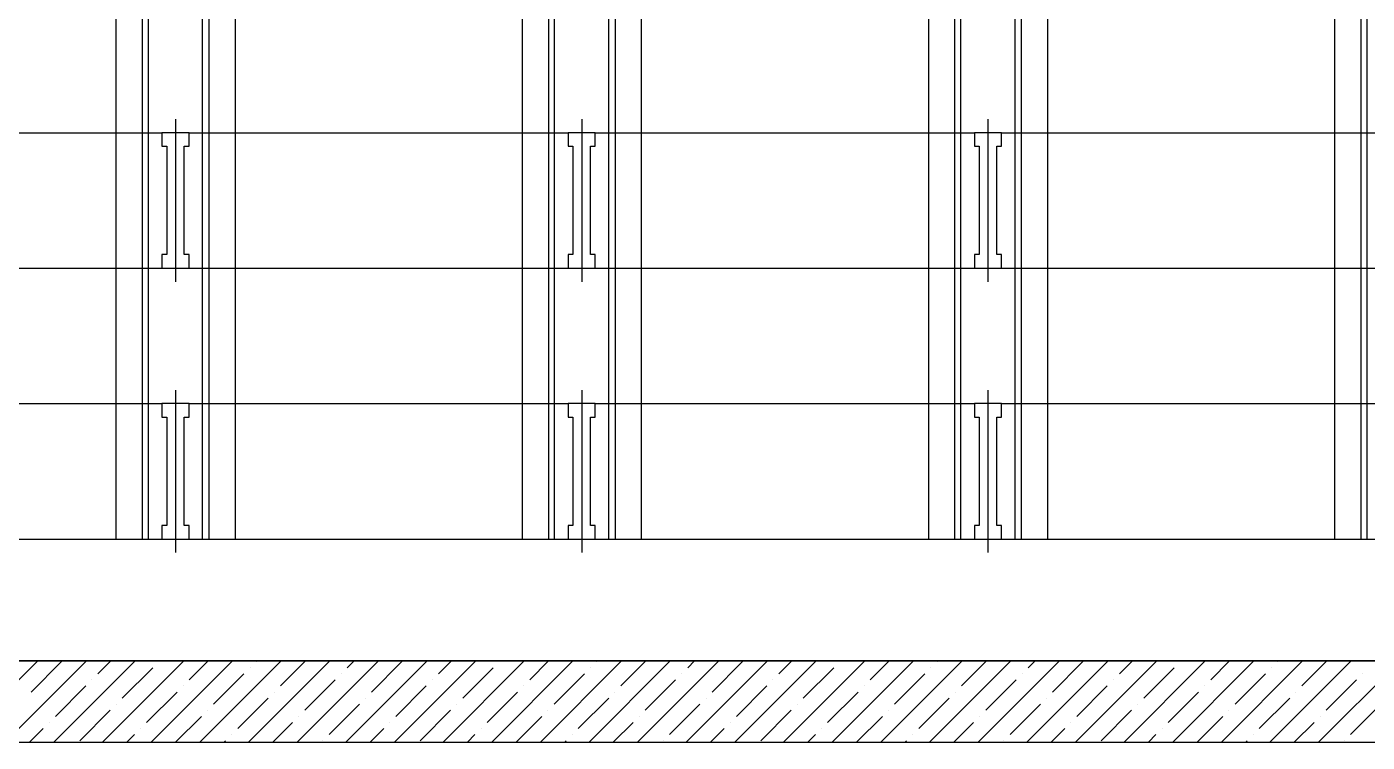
# Model space of a CAD drawing. Header units: millimetres. Extents: x -83 to 24392, y -301 to 14594.
# Drawn here: x 14393 to 19342, y -301 to 2340 of the extents above; entities that cross this region are included whole.
import ezdxf

# ---------------------------------------------------------------- set-up
doc = ezdxf.new("R2010")
doc.units = ezdxf.units.MM
doc.header["$LTSCALE"] = 0.5
doc.linetypes.add('MITTE', pattern=[2, 1.25, -0.25, 0.25, -0.25])
for name, color, linetype in [('ACHSEN', 2, 'MITTE'), ('P-2AA96A6E', 7, 'Continuous'), ('UMRISS050', 7, 'Continuous'), ('Z-SCHIENE', 2, 'Continuous')]:
    doc.layers.add(name, color=color, linetype=linetype)

# ---------------------------------------------------------------- blocks, each defined once
blk = doc.blocks.new('sklad OK')
at = {"color": 0}
for p, q in [((295.5269, 240.0429), (319.4019, 240.0429)), ((319.5319, 240.0429), (295.7269, 240.0429)), ((309.4439, 239.7429), (309.7439, 240.0429)), ((309.6235, 239.7429), (309.9235, 240.0429)), ((309.7188, 239.928), (309.8311, 240.0402)), ((309.8032, 239.7429), (310.1032, 240.0429)), ((309.9658, 239.9953), (310.0133, 240.0429)), ((309.9828, 239.7429), (310.2828, 240.0429)), ((310.1624, 239.7429), (310.4624, 240.0429)), ((310.1903, 240.0402), (310.1903, 240.0402)), ((310.3025, 239.9729), (310.3726, 240.0429)), ((310.342, 239.7429), (310.642, 240.0429)), ((310.5216, 239.7429), (310.8216, 240.0429)), ((310.5495, 240.0402), (310.5522, 240.0429)), ((310.6393, 239.9504), (310.7318, 240.0429)), ((310.7012, 239.7429), (311.0012, 240.0429)), ((310.8808, 239.7429), (311.1808, 240.0429)), ((310.8863, 240.0178), (310.9114, 240.0429)), ((310.9761, 239.928), (311.0883, 240.0402)), ((311.0604, 239.7429), (311.3604, 240.0429)), ((311.223, 239.9953), (311.2706, 240.0429)), ((311.24, 239.7429), (311.54, 240.0429)), ((311.4196, 239.7429), (311.7196, 240.0429)), ((311.4475, 240.0402), (311.4475, 240.0402)), ((311.5598, 239.9729), (311.6298, 240.0429)), ((311.5992, 239.7429), (311.8992, 240.0429)), ((311.7788, 239.7429), (312.0788, 240.0429)), ((311.8067, 240.0402), (311.8094, 240.0429)), ((311.8965, 239.9504), (311.989, 240.0429)), ((311.9584, 239.7429), (312.2584, 240.0429)), ((312.138, 239.7429), (312.438, 240.0429)), ((312.1435, 240.0178), (312.1686, 240.0429)), ((312.2333, 239.928), (312.3456, 240.0402)), ((312.3176, 239.7429), (312.6176, 240.0429)), ((312.4803, 239.9953), (312.5278, 240.0429)), ((312.4972, 239.7429), (312.7972, 240.0429)), ((312.6768, 239.7429), (312.9768, 240.0429)), ((312.7048, 240.0402), (312.7048, 240.0402)), ((312.817, 239.9729), (312.887, 240.0429)), ((312.8564, 239.7429), (313.1564, 240.0429)), ((313.036, 239.7429), (313.336, 240.0429)), ((313.064, 240.0402), (313.0666, 240.0429)), ((313.1538, 239.9504), (313.2462, 240.0429)), ((313.2156, 239.7429), (313.5156, 240.0429)), ((313.3953, 239.7429), (313.6953, 240.0429)), ((313.4007, 240.0178), (313.4258, 240.0429)), ((313.4905, 239.928), (313.6028, 240.0402)), ((313.5749, 239.7429), (313.8749, 240.0429)), ((313.7375, 239.9953), (313.7851, 240.0429)), ((313.7545, 239.7429), (314.0545, 240.0429)), ((313.9341, 239.7429), (314.2341, 240.0429)), ((313.962, 240.0402), (313.962, 240.0402)), ((314.0743, 239.9729), (314.1443, 240.0429)), ((314.1137, 239.7429), (314.4137, 240.0429)), ((314.2933, 239.7429), (314.5933, 240.0429)), ((314.3212, 240.0402), (314.3239, 240.0429)), ((314.411, 239.9504), (314.5035, 240.0429)), ((314.4729, 239.7429), (314.7729, 240.0429)), ((310.0556, 239.9055), (310.1678, 240.0178)), ((310.3923, 239.883), (310.5046, 239.9953)), ((310.5271, 240.0178), (310.5271, 240.0178)), ((310.8638, 239.9953), (310.8638, 239.9953)), ((311.3128, 239.9055), (311.4251, 240.0178)), ((311.6496, 239.883), (311.7618, 239.9953)), ((311.7843, 240.0178), (311.7843, 240.0178)), ((312.121, 239.9953), (312.121, 239.9953)), ((312.5701, 239.9055), (312.6823, 240.0178)), ((312.9068, 239.883), (313.0191, 239.9953)), ((313.0415, 240.0178), (313.0415, 240.0178)), ((313.3783, 239.9953), (313.3783, 239.9953)), ((313.8273, 239.9055), (313.9395, 240.0178)), ((314.1641, 239.883), (314.2763, 239.9953)), ((314.2988, 240.0178), (314.2988, 240.0178)), ((314.6355, 239.9953), (314.6355, 239.9953)), ((309.8086, 239.8381), (309.9209, 239.9504)), ((309.9433, 239.9729), (309.9433, 239.9729)), ((310.2801, 239.9504), (310.2801, 239.9504)), ((310.7291, 239.8606), (310.8414, 239.9729)), ((311.0659, 239.8381), (311.1781, 239.9504)), ((311.2006, 239.9729), (311.2006, 239.9729)), ((311.5373, 239.9504), (311.5373, 239.9504)), ((311.9863, 239.8606), (312.0986, 239.9729)), ((312.3231, 239.8381), (312.4354, 239.9504)), ((312.4578, 239.9729), (312.4578, 239.9729)), ((312.7946, 239.9504), (312.7946, 239.9504)), ((313.2436, 239.8606), (313.3558, 239.9729)), ((313.5803, 239.8381), (313.6926, 239.9504)), ((313.715, 239.9729), (313.715, 239.9729)), ((314.0518, 239.9504), (314.0518, 239.9504)), ((314.5008, 239.8606), (314.6131, 239.9729)), ((310.1454, 239.8157), (310.2576, 239.928)), ((310.4822, 239.7932), (310.5944, 239.9055)), ((310.6169, 239.928), (310.6169, 239.928)), ((310.9536, 239.9055), (310.9536, 239.9055)), ((311.4026, 239.8157), (311.5149, 239.928)), ((311.7394, 239.7932), (311.8516, 239.9055)), ((311.8741, 239.928), (311.8741, 239.928)), ((312.2109, 239.9055), (312.2109, 239.9055)), ((312.6599, 239.8157), (312.7721, 239.928)), ((312.9966, 239.7932), (313.1089, 239.9055)), ((313.1313, 239.928), (313.1313, 239.928)), ((313.4681, 239.9055), (313.4681, 239.9055)), ((313.9171, 239.8157), (314.0294, 239.928)), ((314.2539, 239.7932), (314.3661, 239.9055)), ((314.3886, 239.928), (314.3886, 239.928)), ((309.8984, 239.7483), (310.0107, 239.8606)), ((310.0331, 239.883), (310.0331, 239.883)), ((310.3699, 239.8606), (310.3699, 239.8606)), ((310.8189, 239.7708), (310.9312, 239.883)), ((311.1557, 239.7483), (311.2679, 239.8606)), ((311.2904, 239.883), (311.2904, 239.883)), ((311.6271, 239.8606), (311.6271, 239.8606)), ((312.0761, 239.7708), (312.1884, 239.883)), ((312.4129, 239.7483), (312.5252, 239.8606)), ((312.5476, 239.883), (312.5476, 239.883)), ((312.8844, 239.8606), (312.8844, 239.8606)), ((313.3334, 239.7708), (313.4456, 239.883)), ((313.6701, 239.7483), (313.7824, 239.8606)), ((313.8048, 239.883), (313.8048, 239.883)), ((314.1416, 239.8606), (314.1416, 239.8606)), ((314.5906, 239.7708), (314.7029, 239.883)), ((309.7133, 239.7429), (309.7637, 239.7932)), ((309.7862, 239.8157), (309.7862, 239.8157)), ((310.1229, 239.7932), (310.1229, 239.7932)), ((310.2522, 239.7429), (310.3474, 239.8381)), ((310.6114, 239.7429), (310.6842, 239.8157)), ((310.7067, 239.8381), (310.7067, 239.8381)), ((310.9706, 239.7429), (311.021, 239.7932)), ((311.0434, 239.8157), (311.0434, 239.8157)), ((311.3802, 239.7932), (311.3802, 239.7932)), ((311.5094, 239.7429), (311.6047, 239.8381)), ((311.8686, 239.7429), (311.9414, 239.8157)), ((311.9639, 239.8381), (311.9639, 239.8381)), ((312.2278, 239.7429), (312.2782, 239.7932)), ((312.3007, 239.8157), (312.3007, 239.8157)), ((312.6374, 239.7932), (312.6374, 239.7932)), ((312.7666, 239.7429), (312.8619, 239.8381)), ((313.1258, 239.7429), (313.1987, 239.8157)), ((313.2211, 239.8381), (313.2211, 239.8381)), ((313.4851, 239.7429), (313.5354, 239.7932)), ((313.5579, 239.8157), (313.5579, 239.8157)), ((313.8946, 239.7932), (313.8946, 239.7932)), ((314.0239, 239.7429), (314.1192, 239.8381)), ((314.3831, 239.7429), (314.4559, 239.8157)), ((314.4784, 239.8381), (314.4784, 239.8381)), ((295.2269, 239.7429), (319.5319, 239.7429)), ((310.0726, 239.7429), (310.1005, 239.7708)), ((310.4318, 239.7429), (310.4372, 239.7483)), ((310.4597, 239.7708), (310.4597, 239.7708)), ((310.7965, 239.7483), (310.7965, 239.7483)), ((311.3298, 239.7429), (311.3577, 239.7708)), ((311.689, 239.7429), (311.6945, 239.7483)), ((311.7169, 239.7708), (311.7169, 239.7708)), ((312.0537, 239.7483), (312.0537, 239.7483)), ((312.587, 239.7429), (312.615, 239.7708)), ((312.9462, 239.7429), (312.9517, 239.7483)), ((312.9742, 239.7708), (312.9742, 239.7708)), ((313.3109, 239.7483), (313.3109, 239.7483)), ((313.8443, 239.7429), (313.8722, 239.7708)), ((314.2035, 239.7429), (314.209, 239.7483)), ((314.2314, 239.7708), (314.2314, 239.7708)), ((314.5682, 239.7483), (314.5682, 239.7483))]:
    blk.add_line(p, q, dxfattribs=at)
at = {"layer": 'ACHSEN', "color": 0}
for p, q in [((310.2519, 242.0429), (310.2519, 241.4429)), ((310.2519, 242.0429), (310.2519, 241.4429)), ((310.2519, 242.0429), (310.2519, 241.4429)), ((310.2519, 242.0429), (310.2519, 241.4429)), ((311.7519, 242.0429), (311.7519, 241.4429)), ((311.7519, 242.0429), (311.7519, 241.4429)), ((311.7519, 242.0429), (311.7519, 241.4429)), ((311.7519, 242.0429), (311.7519, 241.4429)), ((313.2519, 242.0429), (313.2519, 241.4429)), ((313.2519, 242.0429), (313.2519, 241.4429)), ((313.2519, 242.0429), (313.2519, 241.4429)), ((313.2519, 242.0429), (313.2519, 241.4429)), ((310.2519, 241.0429), (310.2519, 240.4429)), ((310.2519, 241.0429), (310.2519, 240.4429)), ((310.2519, 241.0429), (310.2519, 240.4429)), ((310.2519, 241.0429), (310.2519, 240.4429)), ((311.7519, 241.0429), (311.7519, 240.4429)), ((311.7519, 241.0429), (311.7519, 240.4429)), ((311.7519, 241.0429), (311.7519, 240.4429)), ((311.7519, 241.0429), (311.7519, 240.4429)), ((313.2519, 241.0429), (313.2519, 240.4429)), ((313.2519, 241.0429), (313.2519, 240.4429)), ((313.2519, 241.0429), (313.2519, 240.4429)), ((313.2519, 241.0429), (313.2519, 240.4429))]:
    blk.add_line(p, q, dxfattribs=at)
at = {"layer": 'UMRISS050', "color": 0}
for p, q in [((308.8019, 241.9929), (310.2019, 241.9929)), ((310.2019, 241.9929), (310.2019, 241.9429)), ((310.3019, 241.9929), (310.2019, 241.9929)), ((310.2019, 241.9929), (310.2019, 241.9429)), ((310.3019, 241.9929), (310.2019, 241.9929)), ((310.2019, 241.9929), (310.2019, 241.9429)), ((310.3019, 241.9929), (310.2019, 241.9929)), ((310.2019, 241.9929), (310.2019, 241.9429)), ((310.3019, 241.9929), (310.2019, 241.9929)), ((310.3019, 241.9929), (311.7019, 241.9929)), ((310.3019, 241.9429), (310.3019, 241.9929)), ((310.3019, 241.9929), (310.3019, 241.9929)), ((310.3019, 241.9929), (310.3019, 241.9929)), ((310.3019, 241.9429), (310.3019, 241.9929)), ((310.3019, 241.9429), (310.3019, 241.9929)), ((310.3019, 241.9929), (310.3019, 241.9929)), ((310.3019, 241.9929), (310.3019, 241.9929)), ((310.3019, 241.9429), (310.3019, 241.9929)), ((311.7019, 241.9929), (311.7019, 241.9429)), ((311.8019, 241.9929), (311.7019, 241.9929)), ((311.7019, 241.9929), (311.7019, 241.9429)), ((311.8019, 241.9929), (311.7019, 241.9929)), ((311.8019, 241.9929), (311.7019, 241.9929)), ((311.7019, 241.9929), (311.7019, 241.9429)), ((311.8019, 241.9929), (311.7019, 241.9929)), ((311.7019, 241.9929), (311.7019, 241.9429)), ((311.8019, 241.9929), (313.2019, 241.9929)), ((311.8019, 241.9429), (311.8019, 241.9929)), ((311.8019, 241.9929), (311.8019, 241.9929)), ((311.8019, 241.9929), (311.8019, 241.9929)), ((311.8019, 241.9429), (311.8019, 241.9929)), ((311.8019, 241.9429), (311.8019, 241.9929)), ((311.8019, 241.9929), (311.8019, 241.9929)), ((311.8019, 241.9929), (311.8019, 241.9929)), ((311.8019, 241.9429), (311.8019, 241.9929)), ((313.3019, 241.9929), (313.2019, 241.9929)), ((313.2019, 241.9929), (313.2019, 241.9429)), ((313.3019, 241.9929), (313.2019, 241.9929)), ((313.2019, 241.9929), (313.2019, 241.9429)), ((313.3019, 241.9929), (313.2019, 241.9929)), ((313.2019, 241.9929), (313.2019, 241.9429)), ((313.3019, 241.9929), (313.2019, 241.9929)), ((313.2019, 241.9929), (313.2019, 241.9429)), ((313.3019, 241.9929), (314.7019, 241.9929)), ((313.3019, 241.9429), (313.3019, 241.9929)), ((313.3019, 241.9929), (313.3019, 241.9929)), ((313.3019, 241.9929), (313.3019, 241.9929)), ((313.3019, 241.9429), (313.3019, 241.9929)), ((313.3019, 241.9429), (313.3019, 241.9929)), ((313.3019, 241.9929), (313.3019, 241.9929)), ((313.3019, 241.9929), (313.3019, 241.9929)), ((313.3019, 241.9429), (313.3019, 241.9929)), ((310.2019, 241.9429), (310.2194, 241.9429)), ((310.2019, 241.9429), (310.2194, 241.9429)), ((310.2019, 241.9429), (310.2194, 241.9429)), ((310.2019, 241.9429), (310.2194, 241.9429)), ((310.2194, 241.9429), (310.2194, 241.5429)), ((310.2194, 241.9429), (310.2194, 241.5429)), ((310.2194, 241.9429), (310.2194, 241.5429)), ((310.2194, 241.9429), (310.2194, 241.5429)), ((310.2844, 241.5429), (310.2844, 241.9429)), ((310.2844, 241.5429), (310.2844, 241.9429)), ((310.2844, 241.5429), (310.2844, 241.9429)), ((310.2844, 241.5429), (310.2844, 241.9429)), ((310.2844, 241.9429), (310.3019, 241.9429)), ((310.2844, 241.9429), (310.3019, 241.9429)), ((310.2844, 241.9429), (310.3019, 241.9429)), ((310.2844, 241.9429), (310.3019, 241.9429)), ((311.7019, 241.9429), (311.7194, 241.9429)), ((311.7019, 241.9429), (311.7194, 241.9429)), ((311.7019, 241.9429), (311.7194, 241.9429)), ((311.7019, 241.9429), (311.7194, 241.9429)), ((311.7194, 241.9429), (311.7194, 241.5429)), ((311.7194, 241.9429), (311.7194, 241.5429)), ((311.7194, 241.9429), (311.7194, 241.5429)), ((311.7194, 241.9429), (311.7194, 241.5429)), ((311.7844, 241.5429), (311.7844, 241.9429)), ((311.7844, 241.5429), (311.7844, 241.9429)), ((311.7844, 241.5429), (311.7844, 241.9429)), ((311.7844, 241.5429), (311.7844, 241.9429)), ((311.7844, 241.9429), (311.8019, 241.9429)), ((311.7844, 241.9429), (311.8019, 241.9429)), ((311.7844, 241.9429), (311.8019, 241.9429)), ((311.7844, 241.9429), (311.8019, 241.9429)), ((313.2019, 241.9429), (313.2194, 241.9429)), ((313.2019, 241.9429), (313.2194, 241.9429)), ((313.2019, 241.9429), (313.2194, 241.9429)), ((313.2019, 241.9429), (313.2194, 241.9429)), ((313.2194, 241.9429), (313.2194, 241.5429)), ((313.2194, 241.9429), (313.2194, 241.5429)), ((313.2194, 241.9429), (313.2194, 241.5429)), ((313.2194, 241.9429), (313.2194, 241.5429)), ((313.2844, 241.5429), (313.2844, 241.9429)), ((313.2844, 241.5429), (313.2844, 241.9429)), ((313.2844, 241.5429), (313.2844, 241.9429)), ((313.2844, 241.5429), (313.2844, 241.9429)), ((313.2844, 241.9429), (313.3019, 241.9429)), ((313.2844, 241.9429), (313.3019, 241.9429)), ((313.2844, 241.9429), (313.3019, 241.9429)), ((313.2844, 241.9429), (313.3019, 241.9429)), ((310.2019, 241.5429), (310.2019, 241.4929)), ((310.2019, 241.5429), (310.2019, 241.4929)), ((310.2194, 241.5429), (310.2019, 241.5429)), ((310.2194, 241.5429), (310.2019, 241.5429)), ((310.2019, 241.5429), (310.2019, 241.4929)), ((310.2019, 241.5429), (310.2019, 241.4929)), ((310.2194, 241.5429), (310.2019, 241.5429)), ((310.2194, 241.5429), (310.2019, 241.5429)), ((310.3019, 241.5429), (310.2844, 241.5429)), ((310.3019, 241.5429), (310.2844, 241.5429)), ((310.3019, 241.5429), (310.2844, 241.5429)), ((310.3019, 241.5429), (310.2844, 241.5429)), ((310.3019, 241.4929), (310.3019, 241.5429)), ((310.3019, 241.4929), (310.3019, 241.5429)), ((310.3019, 241.4929), (310.3019, 241.5429)), ((310.3019, 241.4929), (310.3019, 241.5429)), ((311.7019, 241.5429), (311.7019, 241.4929)), ((311.7019, 241.5429), (311.7019, 241.4929)), ((311.7194, 241.5429), (311.7019, 241.5429)), ((311.7194, 241.5429), (311.7019, 241.5429)), ((311.7194, 241.5429), (311.7019, 241.5429)), ((311.7194, 241.5429), (311.7019, 241.5429)), ((311.7019, 241.5429), (311.7019, 241.4929)), ((311.7019, 241.5429), (311.7019, 241.4929)), ((311.8019, 241.5429), (311.7844, 241.5429)), ((311.8019, 241.5429), (311.7844, 241.5429)), ((311.8019, 241.5429), (311.7844, 241.5429)), ((311.8019, 241.5429), (311.7844, 241.5429)), ((311.8019, 241.4929), (311.8019, 241.5429)), ((311.8019, 241.4929), (311.8019, 241.5429)), ((311.8019, 241.4929), (311.8019, 241.5429)), ((311.8019, 241.4929), (311.8019, 241.5429)), ((313.2194, 241.5429), (313.2019, 241.5429)), ((313.2194, 241.5429), (313.2019, 241.5429)), ((313.2019, 241.5429), (313.2019, 241.4929)), ((313.2019, 241.5429), (313.2019, 241.4929)), ((313.2194, 241.5429), (313.2019, 241.5429)), ((313.2194, 241.5429), (313.2019, 241.5429)), ((313.2019, 241.5429), (313.2019, 241.4929)), ((313.2019, 241.5429), (313.2019, 241.4929)), ((313.3019, 241.5429), (313.2844, 241.5429)), ((313.3019, 241.5429), (313.2844, 241.5429)), ((313.3019, 241.5429), (313.2844, 241.5429)), ((313.3019, 241.5429), (313.2844, 241.5429)), ((313.3019, 241.4929), (313.3019, 241.5429)), ((313.3019, 241.4929), (313.3019, 241.5429)), ((313.3019, 241.4929), (313.3019, 241.5429)), ((313.3019, 241.4929), (313.3019, 241.5429)), ((308.7169, 241.4929), (310.1169, 241.4929)), ((308.8019, 241.4929), (310.2019, 241.4929)), ((310.2019, 241.4929), (310.3019, 241.4929)), ((310.2019, 241.4929), (310.3019, 241.4929)), ((310.2019, 241.4929), (310.3019, 241.4929)), ((310.2019, 241.4929), (310.3019, 241.4929)), ((310.2169, 241.4929), (311.6169, 241.4929)), ((310.3019, 241.4929), (311.7019, 241.4929)), ((311.7019, 241.4929), (311.8019, 241.4929)), ((311.7019, 241.4929), (311.8019, 241.4929)), ((311.7019, 241.4929), (311.8019, 241.4929)), ((311.7019, 241.4929), (311.8019, 241.4929)), ((311.7169, 241.4929), (313.1169, 241.4929)), ((311.8019, 241.4929), (313.2019, 241.4929)), ((313.2019, 241.4929), (313.3019, 241.4929)), ((313.2019, 241.4929), (313.3019, 241.4929)), ((313.2019, 241.4929), (313.3019, 241.4929)), ((313.2019, 241.4929), (313.3019, 241.4929)), ((313.2169, 241.4929), (314.6169, 241.4929)), ((313.3019, 241.4929), (314.7019, 241.4929)), ((308.8019, 240.9929), (310.2019, 240.9929)), ((310.3019, 240.9929), (310.2019, 240.9929)), ((310.3019, 240.9929), (310.2019, 240.9929)), ((310.2019, 240.9929), (310.2019, 240.9429)), ((310.2019, 240.9929), (310.2019, 240.9429)), ((310.3019, 240.9929), (310.2019, 240.9929)), ((310.3019, 240.9929), (310.2019, 240.9929)), ((310.2019, 240.9929), (310.2019, 240.9429)), ((310.2019, 240.9929), (310.2019, 240.9429)), ((310.3019, 240.9929), (311.7019, 240.9929)), ((310.3019, 240.9929), (310.3019, 240.9929)), ((310.3019, 240.9929), (310.3019, 240.9929)), ((310.3019, 240.9429), (310.3019, 240.9929)), ((310.3019, 240.9429), (310.3019, 240.9929)), ((310.3019, 240.9929), (310.3019, 240.9929)), ((310.3019, 240.9929), (310.3019, 240.9929)), ((310.3019, 240.9429), (310.3019, 240.9929)), ((310.3019, 240.9429), (310.3019, 240.9929)), ((311.8019, 240.9929), (311.7019, 240.9929)), ((311.8019, 240.9929), (311.7019, 240.9929)), ((311.7019, 240.9929), (311.7019, 240.9429)), ((311.7019, 240.9929), (311.7019, 240.9429)), ((311.7019, 240.9929), (311.7019, 240.9429)), ((311.7019, 240.9929), (311.7019, 240.9429)), ((311.8019, 240.9929), (311.7019, 240.9929)), ((311.8019, 240.9929), (311.7019, 240.9929)), ((311.8019, 240.9929), (313.2019, 240.9929)), ((311.8019, 240.9929), (311.8019, 240.9929)), ((311.8019, 240.9929), (311.8019, 240.9929)), ((311.8019, 240.9429), (311.8019, 240.9929)), ((311.8019, 240.9429), (311.8019, 240.9929)), ((311.8019, 240.9429), (311.8019, 240.9929)), ((311.8019, 240.9429), (311.8019, 240.9929)), ((311.8019, 240.9929), (311.8019, 240.9929)), ((311.8019, 240.9929), (311.8019, 240.9929)), ((313.2019, 240.9929), (313.2019, 240.9429)), ((313.2019, 240.9929), (313.2019, 240.9429)), ((313.3019, 240.9929), (313.2019, 240.9929)), ((313.3019, 240.9929), (313.2019, 240.9929)), ((313.2019, 240.9929), (313.2019, 240.9429)), ((313.2019, 240.9929), (313.2019, 240.9429)), ((313.3019, 240.9929), (313.2019, 240.9929)), ((313.3019, 240.9929), (313.2019, 240.9929)), ((313.3019, 240.9929), (314.7019, 240.9929)), ((313.3019, 240.9429), (313.3019, 240.9929)), ((313.3019, 240.9429), (313.3019, 240.9929)), ((313.3019, 240.9929), (313.3019, 240.9929)), ((313.3019, 240.9929), (313.3019, 240.9929)), ((313.3019, 240.9429), (313.3019, 240.9929)), ((313.3019, 240.9429), (313.3019, 240.9929)), ((313.3019, 240.9929), (313.3019, 240.9929)), ((313.3019, 240.9929), (313.3019, 240.9929)), ((310.2019, 240.9429), (310.2194, 240.9429)), ((310.2019, 240.9429), (310.2194, 240.9429)), ((310.2019, 240.9429), (310.2194, 240.9429)), ((310.2019, 240.9429), (310.2194, 240.9429)), ((310.2194, 240.9429), (310.2194, 240.5429)), ((310.2194, 240.9429), (310.2194, 240.5429)), ((310.2194, 240.9429), (310.2194, 240.5429)), ((310.2194, 240.9429), (310.2194, 240.5429)), ((310.2844, 240.9429), (310.3019, 240.9429)), ((310.2844, 240.9429), (310.3019, 240.9429)), ((310.2844, 240.5429), (310.2844, 240.9429)), ((310.2844, 240.5429), (310.2844, 240.9429)), ((310.2844, 240.9429), (310.3019, 240.9429)), ((310.2844, 240.9429), (310.3019, 240.9429)), ((310.2844, 240.5429), (310.2844, 240.9429)), ((310.2844, 240.5429), (310.2844, 240.9429)), ((311.7019, 240.9429), (311.7194, 240.9429)), ((311.7019, 240.9429), (311.7194, 240.9429)), ((311.7019, 240.9429), (311.7194, 240.9429)), ((311.7019, 240.9429), (311.7194, 240.9429)), ((311.7194, 240.9429), (311.7194, 240.5429)), ((311.7194, 240.9429), (311.7194, 240.5429)), ((311.7194, 240.9429), (311.7194, 240.5429)), ((311.7194, 240.9429), (311.7194, 240.5429)), ((311.7844, 240.9429), (311.8019, 240.9429)), ((311.7844, 240.9429), (311.8019, 240.9429)), ((311.7844, 240.5429), (311.7844, 240.9429)), ((311.7844, 240.5429), (311.7844, 240.9429)), ((311.7844, 240.5429), (311.7844, 240.9429)), ((311.7844, 240.5429), (311.7844, 240.9429)), ((311.7844, 240.9429), (311.8019, 240.9429)), ((311.7844, 240.9429), (311.8019, 240.9429)), ((313.2019, 240.9429), (313.2194, 240.9429)), ((313.2019, 240.9429), (313.2194, 240.9429)), ((313.2019, 240.9429), (313.2194, 240.9429)), ((313.2019, 240.9429), (313.2194, 240.9429)), ((313.2194, 240.9429), (313.2194, 240.5429)), ((313.2194, 240.9429), (313.2194, 240.5429)), ((313.2194, 240.9429), (313.2194, 240.5429)), ((313.2194, 240.9429), (313.2194, 240.5429)), ((313.2844, 240.5429), (313.2844, 240.9429)), ((313.2844, 240.5429), (313.2844, 240.9429)), ((313.2844, 240.9429), (313.3019, 240.9429)), ((313.2844, 240.9429), (313.3019, 240.9429)), ((313.2844, 240.5429), (313.2844, 240.9429)), ((313.2844, 240.5429), (313.2844, 240.9429)), ((313.2844, 240.9429), (313.3019, 240.9429)), ((313.2844, 240.9429), (313.3019, 240.9429)), ((310.2019, 240.5429), (310.2019, 240.4929)), ((310.2194, 240.5429), (310.2019, 240.5429)), ((310.2194, 240.5429), (310.2019, 240.5429)), ((310.2019, 240.5429), (310.2019, 240.4929)), ((310.2019, 240.5429), (310.2019, 240.4929)), ((310.2194, 240.5429), (310.2019, 240.5429)), ((310.2194, 240.5429), (310.2019, 240.5429)), ((310.2019, 240.5429), (310.2019, 240.4929)), ((310.3019, 240.5429), (310.2844, 240.5429)), ((310.3019, 240.5429), (310.2844, 240.5429)), ((310.3019, 240.5429), (310.2844, 240.5429)), ((310.3019, 240.5429), (310.2844, 240.5429)), ((310.3019, 240.4929), (310.3019, 240.5429)), ((310.3019, 240.4929), (310.3019, 240.5429)), ((310.3019, 240.4929), (310.3019, 240.5429)), ((310.3019, 240.4929), (310.3019, 240.5429)), ((311.7019, 240.5429), (311.7019, 240.4929)), ((311.7194, 240.5429), (311.7019, 240.5429)), ((311.7194, 240.5429), (311.7019, 240.5429)), ((311.7019, 240.5429), (311.7019, 240.4929)), ((311.7019, 240.5429), (311.7019, 240.4929)), ((311.7194, 240.5429), (311.7019, 240.5429)), ((311.7194, 240.5429), (311.7019, 240.5429)), ((311.7019, 240.5429), (311.7019, 240.4929)), ((311.8019, 240.5429), (311.7844, 240.5429)), ((311.8019, 240.5429), (311.7844, 240.5429)), ((311.8019, 240.5429), (311.7844, 240.5429)), ((311.8019, 240.5429), (311.7844, 240.5429)), ((311.8019, 240.4929), (311.8019, 240.5429)), ((311.8019, 240.4929), (311.8019, 240.5429)), ((311.8019, 240.4929), (311.8019, 240.5429)), ((311.8019, 240.4929), (311.8019, 240.5429)), ((313.2019, 240.5429), (313.2019, 240.4929)), ((313.2194, 240.5429), (313.2019, 240.5429)), ((313.2194, 240.5429), (313.2019, 240.5429)), ((313.2019, 240.5429), (313.2019, 240.4929)), ((313.2019, 240.5429), (313.2019, 240.4929)), ((313.2194, 240.5429), (313.2019, 240.5429)), ((313.2194, 240.5429), (313.2019, 240.5429)), ((313.2019, 240.5429), (313.2019, 240.4929)), ((313.3019, 240.5429), (313.2844, 240.5429)), ((313.3019, 240.5429), (313.2844, 240.5429)), ((313.3019, 240.5429), (313.2844, 240.5429)), ((313.3019, 240.5429), (313.2844, 240.5429)), ((313.3019, 240.4929), (313.3019, 240.5429)), ((313.3019, 240.4929), (313.3019, 240.5429)), ((313.3019, 240.4929), (313.3019, 240.5429)), ((313.3019, 240.4929), (313.3019, 240.5429)), ((308.8019, 240.4929), (310.2019, 240.4929)), ((310.2019, 240.4929), (310.3019, 240.4929)), ((310.2019, 240.4929), (310.3019, 240.4929)), ((310.2019, 240.4929), (310.3019, 240.4929)), ((310.2019, 240.4929), (310.3019, 240.4929)), ((310.3019, 240.4929), (311.7019, 240.4929)), ((311.7019, 240.4929), (311.8019, 240.4929)), ((311.7019, 240.4929), (311.8019, 240.4929)), ((311.7019, 240.4929), (311.8019, 240.4929)), ((311.7019, 240.4929), (311.8019, 240.4929)), ((311.8019, 240.4929), (313.2019, 240.4929)), ((313.2019, 240.4929), (313.3019, 240.4929)), ((313.2019, 240.4929), (313.3019, 240.4929)), ((313.2019, 240.4929), (313.3019, 240.4929)), ((313.2019, 240.4929), (313.3019, 240.4929)), ((313.3019, 240.4929), (314.7019, 240.4929))]:
    blk.add_line(p, q, dxfattribs=at)
at = {"layer": 'Z-SCHIENE', "color": 0}
for p, q in [((310.0319, 244.9929), (310.0319, 240.4929)), ((310.1289, 244.9929), (310.1289, 240.4929)), ((310.1519, 240.4929), (310.1519, 244.9929)), ((310.3519, 240.4929), (310.3519, 244.9929)), ((310.3749, 244.9929), (310.3749, 240.4929)), ((310.4719, 244.9929), (310.4719, 240.4929)), ((311.5319, 244.9929), (311.5319, 240.4929)), ((311.6289, 244.9929), (311.6289, 240.4929)), ((311.6519, 240.4929), (311.6519, 244.9929)), ((311.8519, 240.4929), (311.8519, 244.9929)), ((311.8749, 244.9929), (311.8749, 240.4929)), ((311.9719, 244.9929), (311.9719, 240.4929)), ((313.0319, 244.9929), (313.0319, 240.4929)), ((313.1289, 244.9929), (313.1289, 240.4929)), ((313.1519, 240.4929), (313.1519, 244.9929)), ((313.3519, 240.4929), (313.3519, 244.9929)), ((313.3749, 244.9929), (313.3749, 240.4929)), ((313.4719, 244.9929), (313.4719, 240.4929)), ((314.5319, 244.9929), (314.5319, 240.4929)), ((314.5319, 244.9929), (314.5319, 240.4929)), ((314.6289, 244.9929), (314.6289, 240.4929)), ((314.6289, 244.9929), (314.6289, 240.4929)), ((314.6519, 240.4929), (314.6519, 244.9929)), ((314.6519, 240.4929), (314.6519, 244.9929)), ((310.0319, 243.9929), (310.0319, 241.4929)), ((310.1289, 243.9929), (310.1289, 241.4929)), ((310.1519, 241.4929), (310.1519, 243.9929)), ((310.3519, 241.4929), (310.3519, 243.9929)), ((310.3749, 243.9929), (310.3749, 241.4929)), ((310.4719, 243.9929), (310.4719, 241.4929)), ((311.5319, 243.9929), (311.5319, 241.4929)), ((311.6289, 243.9929), (311.6289, 241.4929)), ((311.6519, 241.4929), (311.6519, 243.9929)), ((311.8519, 241.4929), (311.8519, 243.9929)), ((311.8749, 243.9929), (311.8749, 241.4929)), ((311.9719, 243.9929), (311.9719, 241.4929)), ((313.0319, 243.9929), (313.0319, 241.4929)), ((313.1289, 243.9929), (313.1289, 241.4929)), ((313.1519, 241.4929), (313.1519, 243.9929)), ((313.3519, 241.4929), (313.3519, 243.9929)), ((313.3749, 243.9929), (313.3749, 241.4929)), ((313.4719, 243.9929), (313.4719, 241.4929)), ((314.5319, 243.9929), (314.5319, 241.4929)), ((314.5319, 243.9929), (314.5319, 241.4929)), ((314.6289, 243.9929), (314.6289, 241.4929)), ((314.6289, 243.9929), (314.6289, 241.4929)), ((314.6519, 241.4929), (314.6519, 243.9929)), ((314.6519, 241.4929), (314.6519, 243.9929))]:
    blk.add_line(p, q, dxfattribs=at)

msp = doc.modelspace()

# ---------------------------------------------------------------- block references
at = {"layer": 'P-2AA96A6E', "color": 202, "linetype": 'Continuous', "lineweight": 20, "xscale": 1000, "yscale": 1000, "zscale": 1000}
msp.add_blockref('sklad OK', (-295309.9, -240043.9), dxfattribs=at)

doc.saveas('drawing.dxf')
